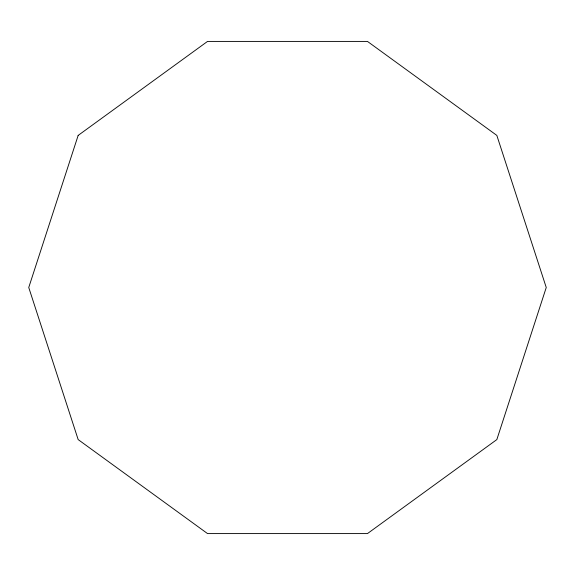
<?xml version="1.0" encoding="UTF-8"?>
<svg xmlns="http://www.w3.org/2000/svg" width="575" height="575" viewBox="0 0 575 575"><rect width="100%" height="100%" fill="white"/><g stroke="black" fill="none" stroke-linecap="round" stroke-linejoin="round"><path stroke-width="0.86" d="M78.164 135.412L28.75 287.5L78.164 439.588L207.539 533.586L367.461 533.586L496.836 439.588L546.25 287.5L496.836 135.412L367.461 41.414L207.539 41.414L78.164 135.412"/></g></svg>
